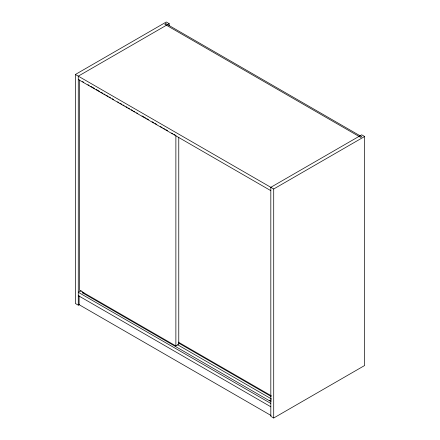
<?xml version="1.0" encoding="UTF-8"?>
<svg xmlns="http://www.w3.org/2000/svg" width="440" height="440" viewBox="0 0 440 440"><rect width="100%" height="100%" fill="white"/><g stroke="black" fill="none" stroke-linecap="round" stroke-linejoin="round"><path stroke-width="0.66" d="M79.464 304.48L78.276 305.168L75.383 303.495L75.383 74.481L166.287 22L169.18 23.672L169.18 25.729M169.18 23.672L78.276 76.153L78.276 305.168M81.235 290.576L78.276 292.281L270.82 403.447M82.528 291.808A1.81 1.045 0 0 0 82.863 293.024L83.886 292.43M75.383 74.481L273.713 188.986L364.617 136.505L364.617 365.519L273.713 418L270.82 416.328L270.82 187.319L361.724 134.833L364.617 136.505M79.596 79.871L79.596 290.373L175.874 345.956L178.767 344.289L178.767 137.214M82.863 293.024L269.544 400.802L271.079 399.911M82.572 81.587L83.76 82.275M87.918 84.678L89.106 85.36M90.888 86.394L94.457 88.451M96.239 89.48L99.803 91.537M100.991 92.224L102.773 93.253M103.967 93.94L105.155 94.628M106.343 95.315L108.125 96.344M109.313 97.026L110.501 97.713M112.283 98.742L113.471 99.429M117.634 101.833L118.822 102.52M120.01 103.202L121.792 104.231M122.98 104.918L124.168 105.606M125.95 106.634L127.138 107.322M128.332 108.009L129.52 108.691M131.302 109.725L132.489 110.407M133.678 111.095L134.866 111.782M136.648 112.811L137.836 113.498M141.999 115.896L145.563 117.959M146.751 118.646L148.533 119.675M152.103 121.732L153.885 122.76M155.073 123.448L156.855 124.476M160.419 126.533L162.201 127.562M163.394 128.249L164.582 128.937M165.77 129.624L167.552 130.653M171.71 133.056L172.898 133.738M174.086 134.425L175.28 135.113M78.276 79.492L270.82 190.657M178.299 342.111L271.353 395.835M178.371 342.914L271.112 396.462M177.573 344.745L271.507 398.976M78.276 295.625L270.82 406.786M271.057 415.509L79.101 304.689L79.101 295.829M273.713 188.986L273.713 418M175.874 135.454L175.874 345.956M271.293 401.071A1.81 1.045 0 0 1 269.544 400.802M165.875 23.672L164.797 24.288L360.652 137.363L361.724 136.741L165.875 23.672"/></g></svg>
